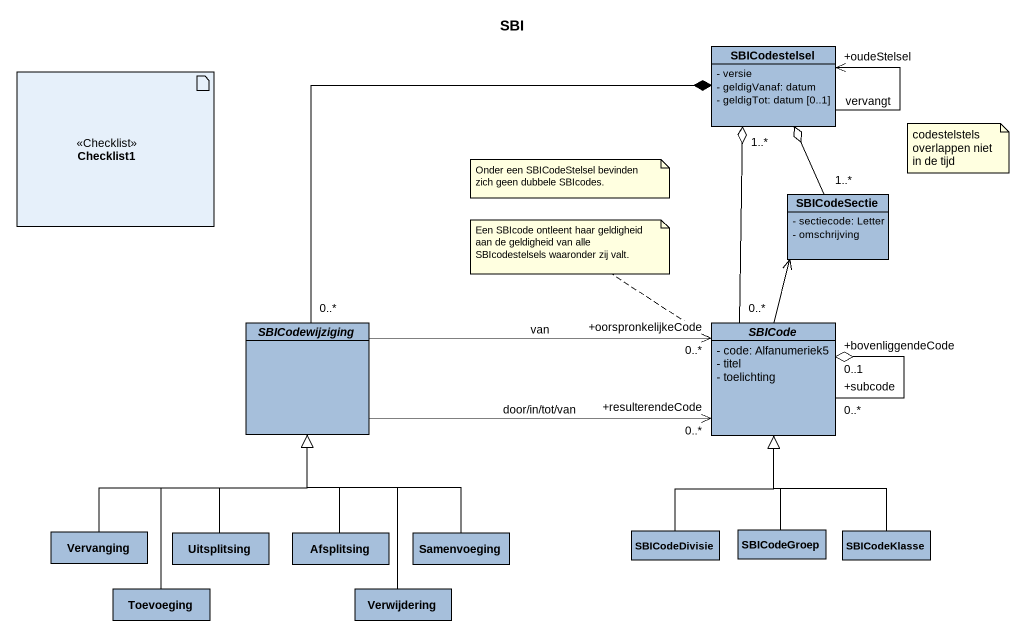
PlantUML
@startuml
title SBI
allowmixing
hide circle
hide empty members
skinparam classAttributeIconSize 0
artifact Checklist1 <<Checklist>>
class SBICodestelsel #A6BFDB {
  - versie
  - geldigVanaf: datum
  - geldigTot: datum [0..1]
}
class SBICodeSectie #A6BFDB {
  - sectiecode: Letter
  - omschrijving
}
abstract class SBICodewijziging #A6BFDB
abstract class SBICode #A6BFDB {
  - code: Alfanumeriek5
  - titel
  - toelichting
}
class Vervanging #A6BFDB
class Uitsplitsing #A6BFDB
class Afsplitsing #A6BFDB
class Samenvoeging #A6BFDB
class SBICodeDivisie #A6BFDB
class SBICodeGroep #A6BFDB
class SBICodeKlasse #A6BFDB
class Toevoeging #A6BFDB
class Verwijdering #A6BFDB
SBICodestelsel --> "+oudeStelsel" SBICodestelsel : vervangt
SBICodeSectie "1..*" -up-o SBICodestelsel
SBICodewijziging "0..*" -up-* SBICodestelsel
SBICodewijziging -right-> "+oorspronkelijkeCode\n0..*" SBICode : van
SBICodewijziging -right-> "+resulterendeCode\n0..*" SBICode : door/in/tot/van
SBICode "0..*" -up-o "1..*" SBICodestelsel
SBICode -up-> SBICodeSectie
SBICode "+subcode\n0..*" --o "+bovenliggendeCode\n0..1" SBICode
Vervanging -up-|> SBICodewijziging
Uitsplitsing -up-|> SBICodewijziging
Afsplitsing -up-|> SBICodewijziging
Samenvoeging -up-|> SBICodewijziging
SBICodeDivisie -up-|> SBICode
SBICodeGroep -up-|> SBICode
SBICodeKlasse -up-|> SBICode
Toevoeging -up-|> SBICodewijziging
Verwijdering -up-|> SBICodewijziging
note as N1
  codestelstels overlappen niet in de tijd
end note
note as N2
  Onder een SBICodeStelsel bevinden zich geen dubbele SBIcodes.
end note
note top of SBICode : Een SBIcode ontleent haar geldigheid aan de geldigheid van alle SBIcodestelsels waaronder zij valt.
@enduml
